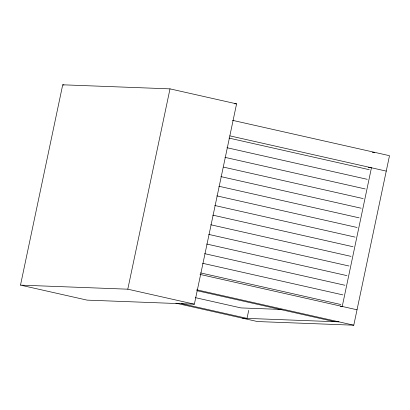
<?xml version="1.0" encoding="UTF-8"?>
<svg xmlns="http://www.w3.org/2000/svg" width="410" height="410" viewBox="0 0 410 410"><rect width="100%" height="100%" fill="white"/><g stroke="black" fill="none" stroke-linecap="round" stroke-linejoin="round"><path stroke-width="0.61" d="M20.5 285.124L62.715 84.803L170.006 88.867L236.58 103.868L194.366 304.189L87.074 300.125L20.5 285.124L127.792 289.188L194.366 304.189M127.792 289.188L170.006 88.867M248.706 310.365L247.02 318.38L181.517 303.62M175.89 303.174L257.434 321.548L353.779 325.197L389.5 155.692L232.47 120.314M234.663 103.797L236.58 103.868M372.203 152.264L374.704 152.361M368.329 167.649L371.46 167.767L342.232 306.454L340.356 306.383M281.87 309.468L240.942 307.915L195.488 297.675M242.638 318.216L338.988 321.865M62.715 84.803L63.96 85.085M229.846 135.864L386.251 171.103M228.99 138.083L369.246 169.684M226.961 147.713L367.216 179.313M224.931 157.343L365.187 188.943M223.527 167.116L363.157 198.573M220.872 176.607L361.128 208.208M218.843 186.237L359.098 217.838M216.813 195.867L357.069 227.468M214.784 205.497L355.039 237.098M212.754 215.127L353.01 246.728M210.725 224.757L350.981 256.363M208.695 234.392L348.951 265.993M206.666 244.022L346.921 275.622M204.636 253.652L344.892 285.252M202.607 263.281L342.862 294.882M200.577 272.911L340.833 304.517M199.998 274.408L357.028 309.786M196.749 289.814L353.779 325.197M196.738 290.634L334.606 321.696"/></g></svg>
